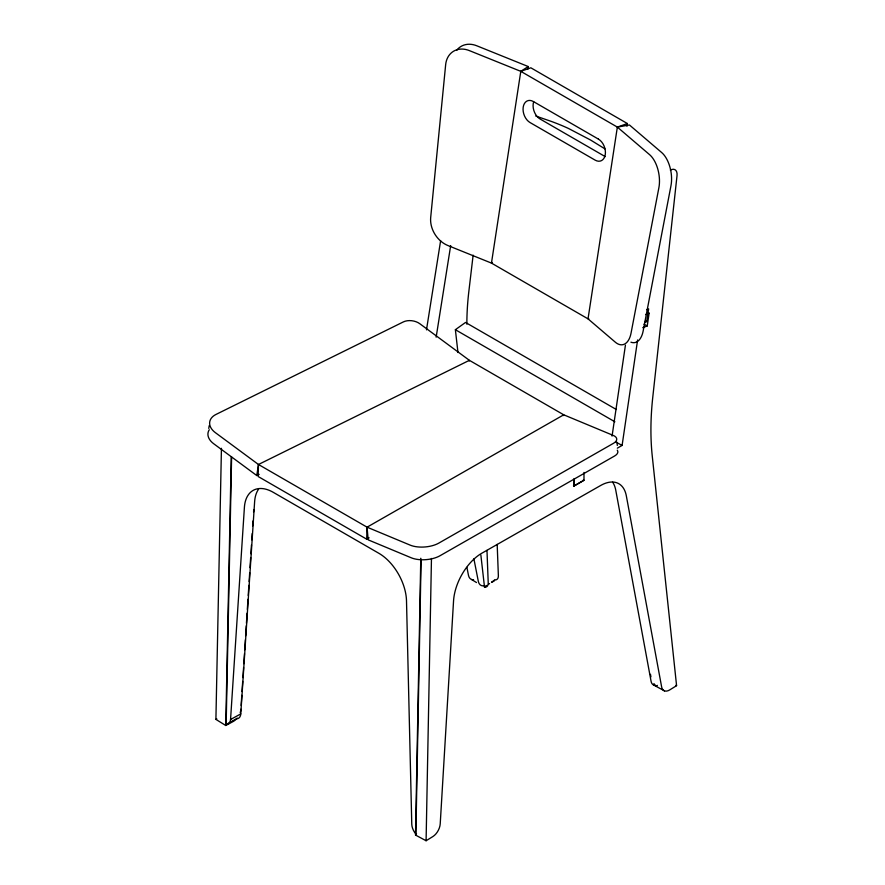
<?xml version="1.0" encoding="UTF-8"?>
<svg xmlns="http://www.w3.org/2000/svg" width="885" height="885" viewBox="0 0 885 885"><rect width="100%" height="100%" fill="white"/><g stroke="black" fill="none" stroke-linecap="round" stroke-linejoin="round"><path stroke-width="1.33" d="M670.354 170.119A10.421 5.797 -61.7 0 1 677.025 175.673L652.765 397.276A278.012 154.809 -61.7 0 0 652.256 456.018L676.582 685.665L669.779 689.88A12.169 6.77 -61.7 0 1 661.637 686.926L626.326 495.832A39.947 22.247 -61.7 0 0 600.716 485.456L481.838 553.213A39.947 22.247 -61.7 0 0 453.551 600.893L440.221 823.869A10.753 5.985 -61.7 0 1 432.909 836.535L426.094 840.75L415.519 835.053L420.784 558.258M416.525 833.67L415.884 834.024L421.105 559.397M426.094 840.75L431.46 558.446M237.202 718.045A10.753 6.427 -58.2 0 1 233.065 721.574L225.763 725.501L215.907 719.394L221.438 448.319M225.763 725.501L231.239 457.18M228.064 723.421L226.151 724.472L231.605 456.925M209.28 429.712A19.968 12.6 9.1 0 0 213.683 443.728L256.761 475.533L258.475 464.492L367.065 527.172L410.142 545.116A19.968 9.425 -4.8 0 0 438.86 543.08L613.526 443.285A11.981 5.653 -4.8 0 0 613.316 435.453L563.734 414.811L469.382 360.328L419.8 323.722A11.981 7.567 9.1 0 0 403.328 321.93L216.028 414.423A19.968 12.6 9.1 0 0 215.398 432.676L258.475 464.492L258.121 476.495L366.7 539.186L369.1 537.814M366.7 539.186L367.065 527.172L563.734 414.811L563.811 415.596M241.162 705.422L241.804 695.311M242.048 691.528L242.7 681.417M242.944 677.622L243.596 667.511M243.84 663.717L244.492 653.606M244.736 649.822L245.377 639.711M245.621 635.917L246.273 625.806M246.439 623.283L247.092 613.172M247.335 609.378L247.977 599.267M248.22 595.472L248.873 585.361M249.116 581.578L249.692 572.728M250.012 567.672L250.665 557.561M250.909 553.767L251.473 544.928M251.805 539.872L252.203 533.544M252.69 525.967L253.021 520.911M253.586 512.061L253.752 509.539M226.151 724.472A10.509 6.206 61.2 0 0 230.554 719.527L244.404 507.315A39.947 23.585 61.2 0 1 273.233 492.314L378.913 553.324A39.947 23.585 61.2 0 1 406.503 600.904L411.768 824.156A10.509 6.206 61.2 0 0 415.884 834.024M235.089 719.549L236.372 718.841A10.509 6.206 61.2 0 0 240.775 713.896L254.626 501.695A39.947 23.585 61.2 0 1 258.52 489.25M473.132 255.157L468.84 291.497A278.012 166.015 -58.2 0 0 466.86 324.209M612.066 436.106L625.429 345.183M617.343 448.164L622.1 445.432L637.609 339.962M642.731 327.693L647.245 325.945L649.125 313.19L648.462 312.836M456.726 50.246A23.961 18.939 57.2 0 1 476.761 45.777L528.234 66.541L520.789 71.342L491.463 263.099L588.027 318.854L615.307 342.174A23.961 12.633 80.1 0 0 631.049 333.114L658.883 187.742A23.961 12.633 80.1 0 0 649.59 154.665L617.354 127.097L520.789 71.342L469.327 50.589A23.961 18.939 57.2 0 0 445.664 64.638L430.696 217.445A23.961 18.939 57.2 0 0 447.91 245.532L491.463 263.099L492.392 262.502M527.825 69.207L528.234 66.541M626.978 126.267L627.388 123.546L617.354 127.097L588.027 318.854L588.779 318.722M644.7 322.361L646.703 321.587L648.65 308.865L646.647 309.65M208.772 428.417L209.203 425.652M469.271 361.014L469.382 360.328L258.475 464.492M426.481 329.862L440.63 240.698M436.15 337.174L450.675 245.599M457.965 352.507L455.377 329.707L465.532 322.45L616.336 409.512M480.865 555.017L484.515 587.197L485.776 586.29M486.418 585.837L487.049 585.383M488.951 584.023L489.582 583.569M491.496 582.208L492.126 581.755M492.757 581.301L493.399 580.848M494.029 580.394L494.66 579.941M657.4 685.377L656.128 686.284A10.808 5.454 54.4 0 1 653.893 683.585M415.519 835.053L416.37 834.533M573.48 485.533L574.133 485.887L583.989 480.256L583.989 472.435M230.554 719.527L240.775 713.896M228.706 723.067L232.534 720.954M233.175 720.6L234.448 719.903M215.907 719.394L216.814 718.908M491.651 582.363L494.383 580.881M256.761 475.533L259.161 474.349M645.607 314.551L649.125 313.19M520.789 71.342L530.823 67.791L627.388 123.546M617.354 127.097L629.456 124.984L661.692 152.552A23.961 12.633 80.1 0 1 670.985 185.629L643.152 331.001A23.961 12.633 80.1 0 1 630.917 342.196M535.746 116.023L551.211 121.378A132.783 60.689 8.7 0 1 568.579 128.513L590.682 140.084L604.886 148.835M643.937 324.164L647.245 325.945M616.159 442.234L622.1 445.432M583.326 479.902L583.989 480.256L573.768 486.164L573.768 479.637M675.93 685.311L676.582 685.665M653.938 685.189L664.513 690.886M605.229 156.623L540.093 119.01A11.981 8.109 70.5 0 1 533.666 101.753M645.431 320.846L646.703 321.587M455.377 329.707L614.865 421.78M471.572 579.498L476.506 582.551M473.884 558.778L478.354 581.511A12.169 7.268 -58.2 0 0 484.903 585.682M466.915 567.385L468.497 575.405A12.169 7.268 -58.2 0 0 473.586 579.797M650.475 674.304L650.929 676.859M617.033 442.301L617.31 445.476M367.065 527.172L368.171 539.85L411.248 557.793A19.968 9.425 -4.8 0 0 439.978 555.758L614.644 455.963A11.981 5.653 -4.8 0 0 617.288 450.177M497.182 544.397L498.366 575.659A10.808 5.454 54.4 0 1 495.08 579.963M486.982 550.359L488.221 582.916A10.808 5.454 54.4 0 1 484.515 587.197M574.133 478.553L574.133 485.887M240.908 709.217A10.753 6.427 -58.2 0 1 240.2 712.646M612.663 482.192A39.947 22.247 -61.7 0 1 615.75 490.146L651.061 681.229A12.169 6.77 -61.7 0 0 655.154 685.433M598.415 139.1L533.279 101.487A11.981 8.109 70.5 0 0 523.201 107.14A11.981 8.109 70.5 0 0 530.06 122.561L595.196 160.163A11.981 8.109 70.5 0 0 605.274 154.521A11.981 8.109 70.5 0 0 598.415 139.1"/></g></svg>
